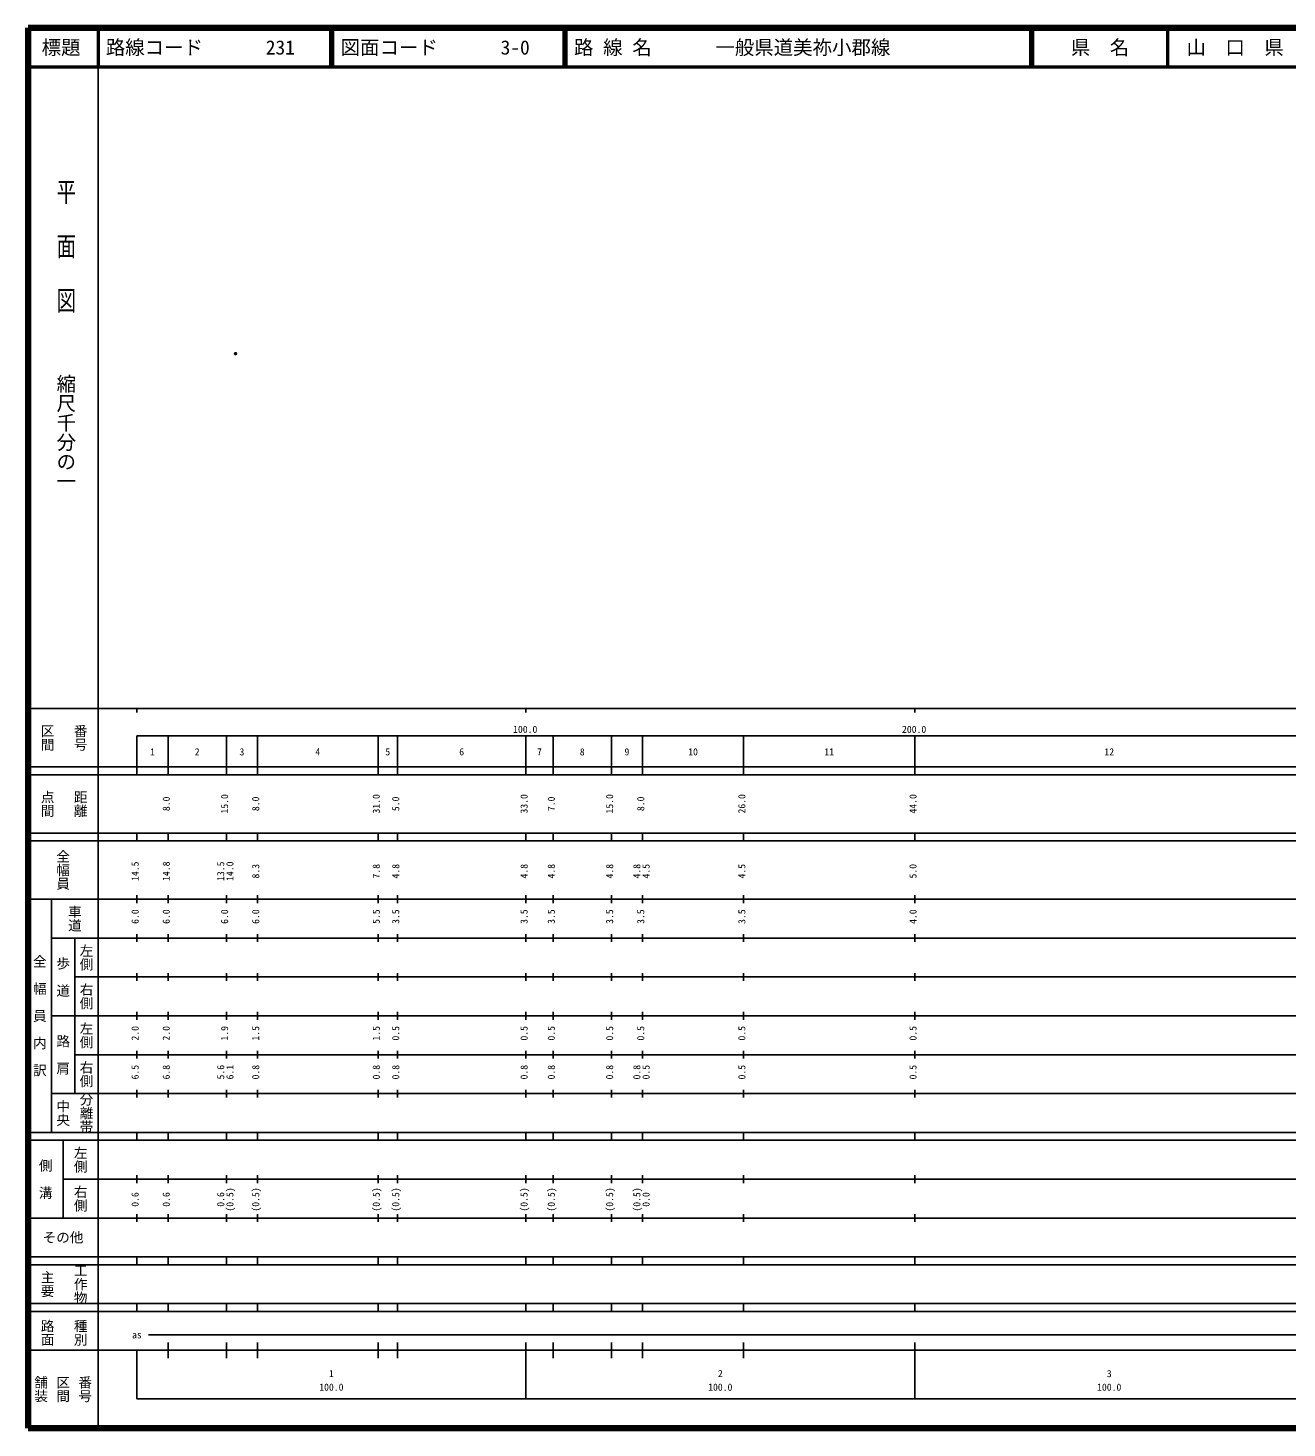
# Model space of a CAD drawing. Units: millimetres on the paper. Extents: x 40 to 680, y 20 to 380.
# Drawn here: x 40 to 363.7, y 20 to 380 of the extents above; entities that cross this region are included whole.
import ezdxf
from ezdxf.enums import TextEntityAlignment as Align

# ---------------------------------------------------------------- set-up
doc = ezdxf.new("R2010")
doc.units = ezdxf.units.MM
doc.header["$PDMODE"] = 32
doc.header["$PDSIZE"] = 0.5
doc.layers.add('S-OTRS', color=6, linetype='Continuous')
doc.layers.add('S-TTL-TXT', color=7, linetype='Continuous')
for name, color, linetype, lineweight in [('S-TTL', 2, 'Continuous', 140), ('S-TTL-BAND', 7, 'Continuous', 25), ('S-TTL-LINE', 7, 'Continuous', 50)]:
    doc.layers.add(name, color=color, linetype=linetype, lineweight=lineweight)
doc.styles.add('@ＭＳ ゴシック', font='')
doc.styles.add('ＭＳ ゴシック', font='')
doc.styles.get('@ＭＳ ゴシック').set_extended_font_data('@MS Gothic')
doc.styles.get('ＭＳ ゴシック').set_extended_font_data('MS Gothic')

msp = doc.modelspace()

# ---------------------------------------------------------------- linework, layer by layer
at = {"layer": 'S-OTRS'}
msp.add_point((93.363, 296.262), dxfattribs=at)
at = {"layer": 'S-TTL'}
for p, q in [((40, 380), (40, 20)), ((680, 380), (40, 380)), ((40, 20), (680, 20))]:
    msp.add_line(p, q, dxfattribs=at)
at = {"layer": 'S-TTL-BAND'}
for p, q in [((58, 370), (58, 20)), ((40, 205), (579, 205)), ((68, 205), (68, 204)), ((168, 205), (168, 204)), ((268, 205), (268, 204)), ((68, 198), (579, 198)), ((68, 198), (68, 188)), ((76, 188), (76, 198)), ((91, 188), (91, 198)), ((99, 188), (99, 198)), ((130, 188), (130, 198)), ((135, 188), (135, 198)), ((168, 188), (168, 198)), ((175, 188), (175, 198)), ((190, 188), (190, 198)), ((198, 188), (198, 198)), ((224, 188), (224, 198)), ((268, 188), (268, 198)), ((40, 190), (579, 190)), ((40, 188), (579, 188)), ((40, 173), (579, 173)), ((68, 171), (68, 173)), ((76, 171), (76, 173)), ((91, 171), (91, 173)), ((99, 171), (99, 173)), ((130, 171), (130, 173)), ((135, 171), (135, 173)), ((168, 171), (168, 173)), ((175, 171), (175, 173)), ((190, 171), (190, 173)), ((198, 171), (198, 173)), ((224, 171), (224, 173)), ((268, 171), (268, 173)), ((40, 171), (579, 171)), ((40, 156), (579, 156)), ((46, 96), (46, 156)), ((68, 155), (68, 157)), ((76, 155), (76, 157)), ((91, 155), (91, 157)), ((99, 155), (99, 157)), ((130, 155), (130, 157)), ((135, 155), (135, 157)), ((168, 155), (168, 157)), ((175, 155), (175, 157)), ((190, 155), (190, 157)), ((198, 155), (198, 157)), ((224, 155), (224, 157)), ((268, 155), (268, 157)), ((46, 146), (579, 146)), ((52, 146), (52, 106)), ((68, 145), (68, 147)), ((76, 145), (76, 147)), ((91, 145), (91, 147)), ((99, 145), (99, 147)), ((130, 145), (130, 147)), ((135, 145), (135, 147)), ((168, 145), (168, 147)), ((175, 145), (175, 147)), ((190, 145), (190, 147)), ((198, 145), (198, 147)), ((224, 145), (224, 147)), ((268, 145), (268, 147)), ((68, 135), (68, 137)), ((76, 135), (76, 137)), ((91, 135), (91, 137)), ((99, 135), (99, 137)), ((130, 135), (130, 137)), ((135, 135), (135, 137)), ((168, 135), (168, 137)), ((175, 135), (175, 137)), ((190, 135), (190, 137)), ((198, 135), (198, 137)), ((224, 135), (224, 137)), ((268, 135), (268, 137)), ((52, 136), (579, 136)), ((46, 126), (579, 126)), ((68, 125), (68, 127)), ((76, 125), (76, 127)), ((91, 125), (91, 127)), ((99, 125), (99, 127)), ((130, 125), (130, 127)), ((135, 125), (135, 127)), ((168, 125), (168, 127)), ((175, 125), (175, 127)), ((190, 125), (190, 127)), ((198, 125), (198, 127)), ((224, 125), (224, 127)), ((268, 125), (268, 127)), ((52, 116), (579, 116)), ((68, 115), (68, 117)), ((76, 115), (76, 117)), ((91, 115), (91, 117)), ((99, 115), (99, 117)), ((130, 115), (130, 117)), ((135, 115), (135, 117)), ((168, 115), (168, 117)), ((175, 115), (175, 117)), ((190, 115), (190, 117)), ((198, 115), (198, 117)), ((224, 115), (224, 117)), ((268, 115), (268, 117)), ((46, 106), (579, 106)), ((68, 105), (68, 107)), ((76, 105), (76, 107)), ((91, 105), (91, 107)), ((99, 105), (99, 107)), ((130, 105), (130, 107)), ((135, 105), (135, 107)), ((168, 105), (168, 107)), ((175, 105), (175, 107)), ((190, 105), (190, 107)), ((198, 105), (198, 107)), ((224, 105), (224, 107)), ((268, 105), (268, 107)), ((40, 96), (579, 96)), ((40, 94), (579, 94)), ((49, 94), (49, 74)), ((68, 94), (68, 96)), ((76, 94), (76, 96)), ((91, 94), (91, 96)), ((99, 94), (99, 96)), ((130, 94), (130, 96)), ((135, 94), (135, 96)), ((168, 94), (168, 96)), ((175, 94), (175, 96)), ((190, 94), (190, 96)), ((198, 94), (198, 96)), ((224, 94), (224, 96)), ((268, 94), (268, 96)), ((49, 84), (579, 84)), ((68, 83), (68, 85)), ((76, 83), (76, 85)), ((91, 83), (91, 85)), ((99, 83), (99, 85)), ((130, 83), (130, 85)), ((135, 83), (135, 85)), ((168, 83), (168, 85)), ((175, 83), (175, 85)), ((190, 83), (190, 85)), ((198, 83), (198, 85)), ((224, 83), (224, 85)), ((268, 83), (268, 85)), ((40, 74), (579, 74)), ((68, 73), (68, 75)), ((76, 73), (76, 75)), ((91, 73), (91, 75)), ((99, 73), (99, 75)), ((130, 73), (130, 75)), ((135, 73), (135, 75)), ((168, 73), (168, 75)), ((175, 73), (175, 75)), ((190, 73), (190, 75)), ((198, 73), (198, 75)), ((224, 73), (224, 75)), ((268, 73), (268, 75)), ((40, 64), (579, 64)), ((40, 62), (579, 62)), ((68, 62), (68, 64)), ((76, 62), (76, 64)), ((91, 62), (91, 64)), ((99, 62), (99, 64)), ((130, 62), (130, 64)), ((135, 62), (135, 64)), ((168, 62), (168, 64)), ((175, 62), (175, 64)), ((190, 62), (190, 64)), ((198, 62), (198, 64)), ((224, 62), (224, 64)), ((268, 62), (268, 64)), ((40, 52), (579, 52)), ((68, 50), (68, 52)), ((76, 50), (76, 52)), ((91, 50), (91, 52)), ((99, 50), (99, 52)), ((130, 50), (130, 52)), ((135, 50), (135, 52)), ((168, 50), (168, 52)), ((175, 50), (175, 52)), ((190, 50), (190, 52)), ((198, 50), (198, 52)), ((224, 50), (224, 52)), ((268, 50), (268, 52)), ((40, 50), (579, 50)), ((71, 44), (565, 44)), ((40, 40), (579, 40)), ((68, 40), (68, 27.5)), ((76, 38), (76, 42)), ((91, 38), (91, 42)), ((99, 38), (99, 42)), ((130, 38), (130, 42)), ((135, 38), (135, 42)), ((168, 27.5), (168, 42)), ((175, 38), (175, 42)), ((190, 38), (190, 42)), ((198, 38), (198, 42)), ((224, 38), (224, 42)), ((268, 27.5), (268, 42)), ((68, 27.5), (579, 27.5))]:
    msp.add_line(p, q, dxfattribs=at)
at = {"layer": 'S-TTL-LINE'}
for p, q in [((58, 380), (58, 370)), ((117.75, 380), (117.75, 370)), ((118.25, 380), (118.25, 370)), ((177.75, 380), (177.75, 370)), ((178.25, 380), (178.25, 370)), ((297.75, 380), (297.75, 370)), ((298.25, 380), (298.25, 370)), ((333, 380), (333, 370)), ((40, 370), (680, 370))]:
    msp.add_line(p, q, dxfattribs=at)

# ---------------------------------------------------------------- texts
at = {"layer": 'S-TTL-BAND', "style": '@ＭＳ ゴシック', "width": 1.4}
msp.add_text('平  面  図', height=3.666, rotation=270, dxfattribs=at).set_placement((49.777, 306.475), align=Align.MIDDLE_RIGHT)
at = {"layer": 'S-TTL-BAND', "style": '@ＭＳ ゴシック'}
msp.add_text('縮尺千分の一', height=3.666, rotation=270, dxfattribs=at).set_placement((49.777, 261.03), align=Align.MIDDLE_RIGHT)
for s, p in [('区間', (45, 197.5)), ('番号', (53.5, 197.5)), ('点間', (45, 180.5)), ('距離', (53.5, 180.5)), ('全幅員', (49, 163.5)), ('車道', (52, 151)), ('左側', (55, 141)), ('全\u3000幅\u3000員\u3000内\u3000訳', (43, 126)), ('歩\u3000道', (49, 136)), ('右側', (55, 131)), ('左側', (55, 121)), ('路\u3000肩', (49, 116)), ('右側', (55, 111)), ('分離帯', (55, 101)), ('中央', (49, 101)), ('左側', (53.5, 89)), ('側\u3000溝', (44.5, 84)), ('右側', (53.5, 79)), ('工作物', (53.5, 57)), ('主要', (45, 57)), ('路面', (45, 44.5)), ('種別', (53.5, 44.5)), ('舗装', (43.333, 30)), ('区間', (49, 30)), ('番号', (54.667, 30))]:
    msp.add_text(s, height=2.566, rotation=270, dxfattribs=at).set_placement(p, align=Align.MIDDLE_CENTER)
at = {"layer": 'S-TTL-BAND', "style": 'ＭＳ ゴシック'}
for s, p in [('100.0', (167.844, 198.195)), ('200.0', (267.844, 198.195)), ('1', (72, 192.405)), ('2', (83.5, 192.405)), ('3', (95, 192.405)), ('4', (114.5, 192.405)), ('5', (132.5, 192.405)), ('6', (151.5, 192.405)), ('7', (171.5, 192.405)), ('8', (182.5, 192.405)), ('9', (194, 192.405)), ('10', (211, 192.405)), ('11', (246, 192.405)), ('12', (318, 192.405)), ('as', (68, 42.5)), ('1', (118, 32.523)), ('2', (218, 32.523)), ('3', (318, 32.523)), ('100.0', (118, 29.033)), ('100.0', (218, 29.033)), ('100.0', (318, 29.033))]:
    msp.add_text(s, height=1.833, dxfattribs=at).set_placement(p, align=Align.BOTTOM_CENTER)
for s, p in [('8.0', (77, 180.5)), ('15.0', (92, 180.5)), ('8.0', (100, 180.5)), ('31.0', (131, 180.5)), ('5.0', (136, 180.5)), ('33.0', (169, 180.5)), ('7.0', (176, 180.5)), ('15.0', (191, 180.5)), ('8.0', (199, 180.5)), ('26.0', (225, 180.5)), ('44.0', (269, 180.5)), ('14.5', (69, 163.174)), ('14.8', (77, 163.174)), ('13.5', (91, 163.174)), ('14.0', (93.37, 163.174)), ('8.3', (100, 163.174)), ('7.8', (131, 163.174)), ('4.8', (136, 163.174)), ('4.8', (169, 163.174)), ('4.8', (176, 163.174)), ('4.8', (191, 163.174)), ('4.8', (198, 163.174)), ('4.5', (200.37, 163.174)), ('4.5', (225, 163.174)), ('5.0', (269, 163.174)), ('6.0', (69, 151.5)), ('6.0', (77, 151.5)), ('6.0', (92, 151.5)), ('6.0', (100, 151.5)), ('5.5', (131, 151.5)), ('3.5', (136, 151.5)), ('3.5', (169, 151.5)), ('3.5', (176, 151.5)), ('3.5', (191, 151.5)), ('3.5', (199, 151.5)), ('3.5', (225, 151.5)), ('4.0', (269, 151.5)), ('2.0', (69, 121.5)), ('2.0', (77, 121.5)), ('1.9', (92, 121.5)), ('1.5', (100, 121.5)), ('1.5', (131, 121.5)), ('0.5', (136, 121.5)), ('0.5', (169, 121.5)), ('0.5', (176, 121.5)), ('0.5', (191, 121.5)), ('0.5', (199, 121.5)), ('0.5', (225, 121.5)), ('0.5', (269, 121.5)), ('6.5', (69, 111.5)), ('6.8', (77, 111.5)), ('5.6', (91, 111.5)), ('6.1', (93.37, 111.5)), ('0.8', (100, 111.5)), ('0.8', (131, 111.5)), ('0.8', (136, 111.5)), ('0.8', (169, 111.5)), ('0.8', (176, 111.5)), ('0.8', (191, 111.5)), ('0.8', (198, 111.5)), ('0.5', (200.37, 111.5)), ('0.5', (225, 111.5)), ('0.5', (269, 111.5)), ('0.6', (69, 78.764)), ('0.6', (77, 78.764)), ('0.6', (91, 78.764)), ('(0.5)', (93.37, 78.764)), ('(0.5)', (100, 78.764)), ('(0.5)', (131, 78.764)), ('(0.5)', (136, 78.764)), ('(0.5)', (169, 78.764)), ('(0.5)', (176, 78.764)), ('(0.5)', (191, 78.764)), ('(0.5)', (198, 78.764)), ('0.0', (200.37, 78.764))]:
    msp.add_text(s, height=1.833, rotation=90, dxfattribs=at).set_placement(p, align=Align.BOTTOM_CENTER)
msp.add_text('その他', height=2.566, dxfattribs=at).set_placement((49, 69), align=Align.MIDDLE_CENTER)
at = {"layer": 'S-TTL-TXT', "style": 'ＭＳ ゴシック'}
for s, p in [('標題', (48.5, 375)), ('県\u3000名', (315.625, 375)), ('山\u3000口\u3000県', (350.375, 375))]:
    msp.add_text(s, height=3.666, dxfattribs=at).set_placement(p, align=Align.MIDDLE_CENTER)
for s, p in [('路線コード', (60, 375)), ('231', (101.142, 375)), ('図面コード', (120.38, 375)), ('3-0', (161.521, 375)), ('路 線 名', (180.38, 375)), ('一般県道美祢小郡線', (216.734, 375))]:
    msp.add_text(s, height=3.666, dxfattribs=at).set_placement(p, align=Align.MIDDLE_LEFT)

doc.saveas('drawing.dxf')
